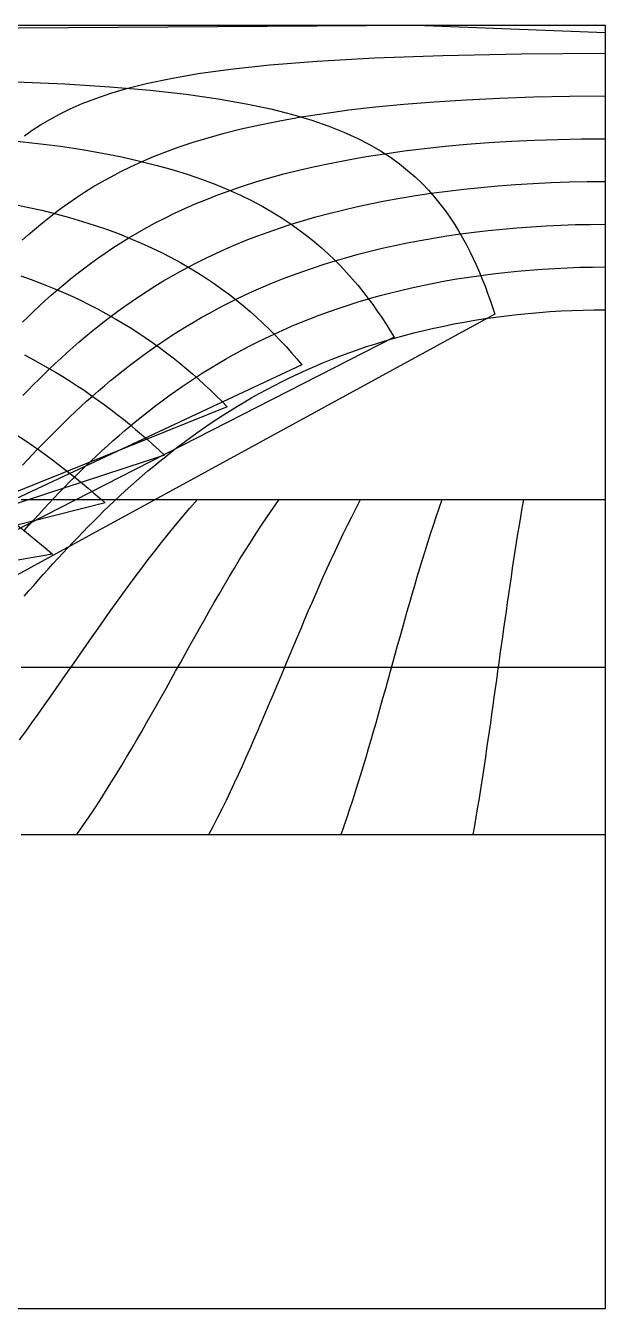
# Model space of a CAD drawing. Header units: millimetres. Extents: x -267 to 267, y -134 to 134.
# Drawn here: x 146.3 to 267, y -133.5 to 133.5 of the extents above; entities that cross this region are included whole.
import ezdxf

# ---------------------------------------------------------------- set-up
doc = ezdxf.new("R2010")
doc.units = ezdxf.units.MM
doc.layers.add('ENGRAVE', color=7, linetype='Continuous')
doc.layers.add('GUIDE', color=3, linetype='Continuous')

msp = doc.modelspace()

# ---------------------------------------------------------------- linework, layer by layer
at = {"layer": 'ENGRAVE'}
for points in [[(267.0354, 75.66), (267.0354, 77.1436), (267.0354, 78.6271), (267.0354, 80.1106), (267.0354, 81.5941), (267.0354, 83.0777), (267.0354, 84.5612), (267.0354, 86.0447), (267.0354, 87.5283), (267.0354, 89.0118), (267.0354, 90.4953), (267.0354, 91.9789), (267.0354, 93.4624), (267.0354, 94.9459), (267.0354, 96.4294), (267.0354, 97.913), (267.0354, 99.3965), (267.0354, 100.88), (267.0354, 102.3636), (267.0354, 103.8471), (267.0354, 105.3306), (267.0354, 106.8142), (267.0354, 108.2977), (267.0354, 109.7812), (267.0354, 111.2647), (267.0354, 112.7483), (267.0354, 114.2318), (267.0354, 115.7153), (267.0354, 117.1989), (267.0354, 118.6824), (267.0354, 120.1659), (267.0354, 121.6494), (267.0354, 123.133), (267.0354, 124.6165), (267.0354, 126.1), (267.0354, 127.5836), (267.0354, 129.0671), (267.0354, 130.5506), (267.0354, 132.0342), (227.6253, 133.5177), (0, 132.0342)], [(146.0702, 110.6067), (147.6833, 111.7314), (149.4198, 112.8523), (151.3006, 113.9687), (153.3513, 115.0796), (155.6036, 116.1839), (158.0972, 117.2799), (160.8822, 118.3659), (164.0224, 119.4393), (167.6001, 120.4969), (171.7218, 121.5344), (176.5265, 122.5458), (182.1955, 123.5232), (188.963, 124.4554), (197.1217, 125.3269), (207.0132, 126.116), (218.9724, 126.7936), (233.1893, 127.3229), (249.4718, 127.6634), (267.0354, 127.7814)], [(144.2979, 121.8256), (154.4638, 121.3915), (163.8112, 120.7992), (172.2433, 120.0696), (179.7509, 119.2238), (186.3831, 118.281), (192.2203, 117.2581), (197.3542, 116.1693), (201.876, 115.0263), (205.8697, 113.8384), (209.41, 112.6133), (212.5613, 111.3573), (215.3785, 110.0752), (217.9084, 108.7711), (220.1902, 107.4484), (222.257, 106.1096), (224.1368, 104.7572), (225.8533, 103.3928), (227.4265, 102.0181), (228.8736, 100.6344), (230.2092, 99.2427), (231.4458, 97.844), (232.5943, 96.4391), (233.6639, 95.0287), (234.6629, 93.6133), (235.5982, 92.1934), (236.4762, 90.7696), (237.3022, 89.3422), (238.0811, 87.9115), (238.817, 86.4779), (239.5138, 85.0415), (240.1747, 83.6027), (240.8029, 82.1617), (241.4009, 80.7185), (241.9712, 79.2735), (242.5159, 77.8267), (243.037, 76.3783), (243.5362, 74.9285), (244.0152, 73.4772), (-22.56, -72.0247)], [(145.5791, 88.8375), (146.8264, 89.9635), (148.1134, 91.0868), (149.4432, 92.2072), (150.8195, 93.3242), (152.2463, 94.4374), (153.7281, 95.5463), (155.2697, 96.6504), (156.8765, 97.7493), (158.5546, 98.8421), (160.3105, 99.9283), (162.1517, 101.007), (164.0864, 102.0773), (166.1238, 103.1382), (168.2742, 104.1887), (170.549, 105.2274), (172.9607, 106.2528), (175.5236, 107.2633), (178.2533, 108.257), (181.167, 109.2317), (184.2836, 110.1849), (187.6237, 111.1137), (191.2094, 112.015), (195.0641, 112.885), (199.2118, 113.7195), (203.6764, 114.5137), (208.4805, 115.2623), (213.6433, 115.9593), (219.1788, 116.5983), (225.0922, 117.1724), (231.3774, 117.6746), (238.0135, 118.0977), (244.9622, 118.435), (252.1669, 118.6807), (259.5537, 118.8301), (267.0354, 118.8802)], [(143.9416, 109.5408), (148.8642, 109.0086), (153.5695, 108.402), (158.0473, 107.7262), (162.2933, 106.9866), (166.3077, 106.1884), (170.0949, 105.3365), (173.6619, 104.4357), (177.0178, 103.4903), (180.1731, 102.5044), (183.1392, 101.4818), (185.9275, 100.426), (188.5497, 99.3399), (191.017, 98.2264), (193.3404, 97.088), (195.5302, 95.9269), (197.5962, 94.7453), (199.5474, 93.5449), (201.3924, 92.3274), (203.1391, 91.0943), (204.7946, 89.8468), (206.3659, 88.5863), (207.8589, 87.3138), (209.2795, 86.0302), (210.6328, 84.7364), (211.9236, 83.4333), (213.1563, 82.1215), (214.335, 80.8017), (215.4634, 79.4745), (216.545, 78.1405), (217.5828, 76.8001), (218.5797, 75.4538), (219.5386, 74.1019), (220.4617, 72.745), (221.3515, 71.3832), (222.21, 70.017), (223.0391, 68.6466), (-43.1947, -67.2723)], [(145.6699, 71.8032), (146.8147, 72.9291), (147.9827, 74.0526), (149.1754, 75.1735), (150.3943, 76.2913), (151.641, 77.4059), (152.9175, 78.517), (154.2255, 79.6241), (155.5672, 80.7269), (156.9446, 81.8251), (158.3601, 82.9182), (159.8162, 84.0057), (161.3155, 85.0872), (162.861, 86.1622), (164.4556, 87.23), (166.1026, 88.2901), (167.8055, 89.3418), (169.5681, 90.3844), (171.3943, 91.4171), (173.2884, 92.439), (175.2549, 93.4493), (177.2986, 94.447), (179.4247, 95.4308), (181.6385, 96.3997), (183.9456, 97.3524), (186.352, 98.2874), (188.8638, 99.2033), (191.4873, 100.0982), (194.2288, 100.9706), (197.0949, 101.8183), (200.0918, 102.6393), (203.2256, 103.4313), (206.5019, 104.1919), (209.9256, 104.9186), (213.5009, 105.6085), (217.2304, 106.259), (221.1154, 106.8669), (225.1552, 107.4293), (229.3466, 107.9431), (233.6842, 108.4053), (238.1592, 108.8129), (242.7601, 109.1632), (247.472, 109.4537), (252.2772, 109.6821), (257.155, 109.8466), (262.0825, 109.9458), (267.0354, 109.979)], [(145.7065, 56.4944), (146.7924, 57.6203), (147.8938, 58.7439), (149.0117, 59.8651), (150.1468, 60.9835), (151.3002, 62.0989), (152.4728, 63.211), (153.6657, 64.3197), (154.88, 65.4246), (156.1168, 66.5254), (157.3774, 67.6218), (158.663, 68.7135), (159.9749, 69.8001), (161.3146, 70.8813), (162.6835, 71.9566), (164.0831, 73.0257), (165.5151, 74.0881), (166.9812, 75.1434), (168.4831, 76.1911), (170.0227, 77.2306), (171.6019, 78.2614), (173.2228, 79.2829), (174.8875, 80.2946), (176.5982, 81.2956), (178.3572, 82.2854), (180.1668, 83.2631), (182.0296, 84.228), (183.9479, 85.1792), (185.9245, 86.1158), (187.962, 87.0369), (190.0629, 87.9414), (192.2302, 88.8282), (194.4663, 89.6963), (196.7739, 90.5444), (199.1557, 91.3712), (201.6142, 92.1753), (204.1515, 92.9555), (206.7698, 93.7101), (209.4709, 94.4377), (212.2563, 95.1366), (215.1271, 95.8052), (218.0838, 96.4419), (221.1265, 97.0449), (224.2544, 97.6124), (227.4661, 98.1427), (230.7595, 98.6341), (234.1314, 99.0848), (237.5778, 99.4933), (241.0936, 99.8578), (244.6728, 100.1771), (248.3086, 100.4497), (251.9931, 100.6744), (255.7177, 100.8503), (259.4729, 100.9765), (263.2489, 101.0525), (267.0354, 101.0778)], [(143.5064, 96.4089), (146.6404, 95.7636), (149.6727, 95.0749), (152.6027, 94.3451), (155.4305, 93.5764), (158.157, 92.7712), (160.7838, 91.9314), (163.3132, 91.0592), (165.7476, 90.1565), (168.0899, 89.2253), (170.3433, 88.2672), (172.5109, 87.284), (174.5962, 86.2772), (176.6027, 85.2484), (178.5337, 84.1989), (180.3926, 83.1301), (182.1829, 82.043), (183.9077, 80.939), (185.5703, 79.8191), (187.1736, 78.6842), (188.7208, 77.5353), (190.2145, 76.3732), (191.6575, 75.1987), (193.0523, 74.0127), (194.4016, 72.8157), (195.7074, 71.6085), (196.9722, 70.3917), (198.198, 69.1657), (199.3868, 67.9312), (200.5406, 66.6886), (201.661, 65.4384), (202.7498, 64.1811), (203.8087, 62.917), (-62.1963, -61.6464)], [(145.6329, 41.9862), (146.6761, 43.1123), (147.7301, 44.2363), (148.7955, 45.3578), (149.8728, 46.4769), (150.9627, 47.5931), (152.0658, 48.7063), (153.1829, 49.8163), (154.3146, 50.9229), (155.4617, 52.0258), (156.6249, 53.1247), (157.805, 54.2194), (159.0029, 55.3096), (160.2193, 56.395), (161.4551, 57.4754), (162.7113, 58.5503), (163.9888, 59.6196), (165.2885, 60.6828), (166.6114, 61.7395), (167.9586, 62.7895), (169.3312, 63.8323), (170.7302, 64.8676), (172.1569, 65.8948), (173.6124, 66.9135), (175.0978, 67.9232), (176.6145, 68.9235), (178.1638, 69.9139), (179.7469, 70.8937), (181.3651, 71.8624), (183.02, 72.8194), (184.7127, 73.7641), (186.4449, 74.6958), (188.2177, 75.6138), (190.0328, 76.5174), (191.8914, 77.4058), (193.795, 78.2782), (195.745, 79.1338), (197.7427, 79.9718), (199.7893, 80.7911), (201.8861, 81.591), (204.0343, 82.3703), (206.2348, 83.1282), (208.4885, 83.8636), (210.7961, 84.5753), (213.1583, 85.2624), (215.5754, 85.9237), (218.0475, 86.5581), (220.5745, 87.1643), (223.1559, 87.7414), (225.7911, 88.2881), (228.4789, 88.8032), (231.218, 89.2856), (234.0065, 89.7343), (236.8422, 90.1481), (239.7225, 90.526), (242.6445, 90.867), (245.6046, 91.1702), (248.5992, 91.4349), (251.6239, 91.6601), (254.6745, 91.8453), (257.746, 91.9899), (260.8335, 92.0936), (263.9317, 92.1559), (267.0354, 92.1767)], [(145.9619, 28.4128), (146.9741, 29.5383), (147.994, 30.6616), (149.0218, 31.7826), (150.0581, 32.9011), (151.1034, 34.0169), (152.1581, 35.1298), (153.2227, 36.2397), (154.2978, 37.3462), (155.3838, 38.4492), (156.4814, 39.5485), (157.591, 40.6438), (158.7133, 41.735), (159.8488, 42.8218), (160.9981, 43.9039), (162.1618, 44.981), (163.3406, 46.053), (164.535, 47.1195), (165.7458, 48.1803), (166.9737, 49.235), (168.2192, 50.2834), (169.4832, 51.3251), (170.7664, 52.3598), (172.0694, 53.3871), (173.3931, 54.4067), (174.7383, 55.4183), (176.1057, 56.4214), (177.4961, 57.4156), (178.9103, 58.4005), (180.3492, 59.3757), (181.8137, 60.3407), (183.3045, 61.295), (184.8225, 62.2382), (186.3686, 63.1698), (187.9436, 64.0892), (189.5485, 64.9958), (191.1839, 65.8892), (192.8509, 66.7687), (194.5501, 67.6337), (196.2825, 68.4835), (198.0487, 69.3176), (199.8495, 70.1353), (201.6856, 70.9358), (203.5577, 71.7184), (205.4663, 72.4825), (207.412, 73.2272), (209.3952, 73.9519), (211.4163, 74.6556), (213.4754, 75.3377), (215.5728, 75.9972), (217.7085, 76.6335), (219.8824, 77.2456), (222.0942, 77.8327), (224.3435, 78.394), (226.6297, 78.9288), (228.9521, 79.436), (231.3097, 79.915), (233.7014, 80.365), (236.1259, 80.7851), (238.5817, 81.1747), (241.067, 81.5331), (243.58, 81.8595), (246.1184, 82.1534), (248.68, 82.4141), (251.2624, 82.6412), (253.8629, 82.8341), (256.4787, 82.9926), (259.1068, 83.1161), (261.7444, 83.2046), (264.3883, 83.2577), (267.0354, 83.2755)], [(145.2927, 81.4358), (147.4775, 80.6601), (149.6065, 79.8585), (151.6804, 79.0321), (153.7003, 78.1822), (155.6671, 77.3097), (157.582, 76.4157), (159.4465, 75.5012), (161.2617, 74.5673), (163.0291, 73.6148), (164.7501, 72.6446), (166.4261, 71.6577), (168.0587, 70.6547), (169.6493, 69.6366), (171.1993, 68.6039), (172.7103, 67.5575), (174.1836, 66.498), (175.6206, 65.4261), (177.0227, 64.3423), (178.3913, 63.2472), (179.7276, 62.1414), (181.033, 61.0254), (182.3086, 59.8997), (183.5557, 58.7648), (184.7755, 57.6211), (185.969, 56.469), (187.1373, 55.309), (188.2816, 54.1413), (-77.6327, -52.9665)], [(146.006, 14.7499), (146.9885, 15.8753), (147.9759, 16.9986), (148.9686, 18.1197), (149.967, 19.2384), (150.9715, 20.3545), (151.9824, 21.4678), (153.0002, 22.5782), (154.0252, 23.6855), (155.0579, 24.7895), (156.0987, 25.8901), (157.1479, 26.9869), (158.2061, 28.0799), (159.2736, 29.1688), (160.3509, 30.2534), (161.4385, 31.3335), (162.5368, 32.4089), (163.6462, 33.4793), (164.7673, 34.5446), (165.9005, 35.6044), (167.0464, 36.6586), (168.2053, 37.7068), (169.3779, 38.7488), (170.5646, 39.7843), (171.766, 40.8131), (172.9826, 41.8349), (174.2149, 42.8493), (175.4634, 43.856), (176.7288, 44.8548), (178.0116, 45.8452), (179.3123, 46.827), (180.6315, 47.7999), (181.9698, 48.7633), (183.3277, 49.717), (184.7059, 50.6605), (186.1048, 51.5936), (187.5251, 52.5156), (188.9674, 53.4263), (190.4321, 54.3252), (191.9199, 55.2118), (193.4313, 56.0856), (194.9667, 56.9463), (196.5269, 57.7932), (198.1121, 58.6258), (199.7229, 59.4438), (201.3598, 60.2464), (203.0232, 61.0333), (204.7133, 61.8037), (206.4307, 62.5572), (208.1755, 63.2931), (209.948, 64.0109), (211.7485, 64.71), (213.577, 65.3897), (215.4336, 66.0495), (217.3183, 66.6887), (219.2311, 67.3066), (221.1717, 67.9028), (223.14, 68.4764), (225.1355, 69.027), (227.1579, 69.5539), (229.2067, 70.0565), (231.2811, 70.5341), (233.3805, 70.9862), (235.504, 71.4122), (237.6506, 71.8116), (239.8193, 72.1837), (242.0088, 72.5282), (244.2179, 72.8444), (246.4453, 73.1321), (248.6893, 73.3906), (250.9484, 73.6197), (253.221, 73.8189), (255.5052, 73.988), (257.7993, 74.1268), (260.1013, 74.2349), (262.4093, 74.3123), (264.7213, 74.3588), (267.0354, 74.3743)], [(146.0633, 64.9594), (147.7209, 64.0905), (149.3466, 63.2058), (150.9413, 62.3059), (152.5056, 61.3914), (154.0403, 60.4628), (155.5462, 59.5209), (157.024, 58.566), (158.4745, 57.5987), (159.8986, 56.6196), (161.297, 55.6291), (162.6704, 54.6277), (164.0197, 53.6158), (165.3456, 52.5939), (166.6489, 51.5624), (167.9304, 50.5217), (169.1907, 49.4721), (170.4306, 48.4142), (171.6509, 47.3481), (172.8521, 46.2743), (174.0351, 45.1931), (175.2004, 44.1048), (-90.6866, -43.0097)], [(133.5177, 54.8177), (135.0506, 53.9875), (136.5614, 53.1443), (138.0506, 52.2885), (139.5185, 51.4206), (140.9658, 50.541), (142.3928, 49.6502), (143.8001, 48.7484), (145.1881, 47.8362), (146.5573, 46.9139), (147.9083, 45.9819), (149.2415, 45.0405), (150.5574, 44.0901), (151.8565, 43.1311), (153.1394, 42.1638), (154.4066, 41.1884), (155.6584, 40.2053), (156.8954, 39.2149), (158.1182, 38.2174), (159.3271, 37.213), (160.5227, 36.2021), (161.7054, 35.185), (162.8758, 34.1619), (-103.0012, -33.133)], [(133.5177, 37.6379), (134.8218, 36.7405), (136.1133, 35.8355), (137.3924, 34.9232), (138.6595, 34.004), (139.9151, 33.078), (141.1595, 32.1456), (142.393, 31.207), (143.6161, 30.2625), (144.8291, 29.3122), (146.0324, 28.3565), (147.2262, 27.3956), (148.4111, 26.4296), (149.5873, 25.4589), (150.7553, 24.4836), (151.9153, 23.504), (-113.9676, -22.5203)], [(145.0393, -15.1967), (146.3327, -13.4088), (147.6142, -11.621), (148.8857, -9.8331), (150.1488, -8.0453), (151.4051, -6.2575), (152.6561, -4.4696), (153.9034, -2.6818), (155.1485, -0.8939), (156.3928, 0.8939), (157.6379, 2.6818), (158.8851, 4.4696), (160.1362, 6.2575), (161.3925, 8.0453), (162.6556, 9.8331), (163.9271, 11.621), (165.2086, 13.4088), (166.5019, 15.1967), (167.8088, 16.9845), (169.131, 18.7724), (170.4706, 20.5602), (171.8296, 22.348), (173.2102, 24.1359), (174.6148, 25.9237), (176.0459, 27.7116), (177.5063, 29.4994), (178.9989, 31.2873), (180.527, 33.0751), (182.0941, 34.863)], [(145.3859, 34.863), (146.8695, 34.863), (148.353, 34.863), (149.8365, 34.863), (151.32, 34.863), (152.8036, 34.863), (154.2871, 34.863), (155.7706, 34.863), (157.2542, 34.863), (158.7377, 34.863), (160.2212, 34.863), (161.7048, 34.863), (163.1883, 34.863), (164.6718, 34.863), (166.1553, 34.863), (167.6389, 34.863), (169.1224, 34.863), (170.6059, 34.863), (172.0895, 34.863), (173.573, 34.863), (175.0565, 34.863), (176.5401, 34.863), (178.0236, 34.863), (179.5071, 34.863), (180.9906, 34.863), (182.4742, 34.863), (183.9577, 34.863), (185.4412, 34.863), (186.9248, 34.863), (188.4083, 34.863), (189.8918, 34.863), (191.3754, 34.863), (192.8589, 34.863), (194.3424, 34.863), (195.8259, 34.863), (197.3095, 34.863), (198.793, 34.863), (200.2765, 34.863), (201.7601, 34.863), (203.2436, 34.863), (204.7271, 34.863), (206.2107, 34.863), (207.6942, 34.863), (209.1777, 34.863), (210.6612, 34.863), (212.1448, 34.863), (213.6283, 34.863), (215.1118, 34.863), (216.5954, 34.863), (218.0789, 34.863), (219.5624, 34.863), (221.0459, 34.863), (222.5295, 34.863), (224.013, 34.863), (225.4965, 34.863), (226.9801, 34.863), (228.4636, 34.863), (229.9471, 34.863), (231.4307, 34.863), (232.9142, 34.863), (234.3977, 34.863), (235.8812, 34.863), (237.3648, 34.863), (238.8483, 34.863), (240.3318, 34.863), (241.8154, 34.863), (243.2989, 34.863), (244.7824, 34.863), (246.266, 34.863), (247.7495, 34.863), (249.233, 34.863), (250.7165, 34.863), (252.2001, 34.863), (253.6836, 34.863), (255.1671, 34.863), (256.6507, 34.863), (258.1342, 34.863), (259.6177, 34.863), (261.1013, 34.863), (262.5848, 34.863), (264.0683, 34.863), (265.5518, 34.863), (267.0354, 34.863)], [(156.9648, -34.863), (158.2185, -33.0751), (159.441, -31.2873), (160.635, -29.4994), (161.8033, -27.7116), (162.9482, -25.9237), (164.0719, -24.1359), (165.1764, -22.348), (166.2636, -20.5602), (167.3353, -18.7724), (168.3931, -16.9845), (169.4385, -15.1967), (170.4732, -13.4088), (171.4984, -11.621), (172.5157, -9.8331), (173.5261, -8.0453), (174.5312, -6.2575), (175.532, -4.4696), (176.5298, -2.6818), (177.5259, -0.8939), (178.5213, 0.8939), (179.5174, 2.6818), (180.5152, 4.4696), (181.516, 6.2575), (182.521, 8.0453), (183.5315, 9.8331), (184.5487, 11.621), (185.574, 13.4088), (186.6086, 15.1967), (187.6541, 16.9845), (188.7119, 18.7724), (189.7835, 20.5602), (190.8707, 22.348), (191.9752, 24.1359), (193.0989, 25.9237), (194.2438, 27.7116), (195.4121, 29.4994), (196.6062, 31.2873), (197.8287, 33.0751), (199.0823, 34.863)], [(184.4825, -34.863), (185.4227, -33.0751), (186.3396, -31.2873), (187.2351, -29.4994), (188.1114, -27.7116), (188.97, -25.9237), (189.8128, -24.1359), (190.6412, -22.348), (191.4566, -20.5602), (192.2603, -18.7724), (193.0536, -16.9845), (193.8378, -15.1967), (194.6137, -13.4088), (195.3827, -11.621), (196.1456, -9.8331), (196.9034, -8.0453), (197.6572, -6.2575), (198.4078, -4.4696), (199.1562, -2.6818), (199.9032, -0.8939), (200.6498, 0.8939), (201.3969, 2.6818), (202.1452, 4.4696), (202.8959, 6.2575), (203.6496, 8.0453), (204.4075, 9.8331), (205.1704, 11.621), (205.9393, 13.4088), (206.7153, 15.1967), (207.4994, 16.9845), (208.2928, 18.7724), (209.0965, 20.5602), (209.9119, 22.348), (210.7403, 24.1359), (211.583, 25.9237), (212.4417, 27.7116), (213.3179, 29.4994), (214.2135, 31.2873), (215.1303, 33.0751), (216.0706, 34.863)], [(212.0001, -34.863), (212.6269, -33.0751), (213.2382, -31.2873), (213.8352, -29.4994), (214.4194, -27.7116), (214.9918, -25.9237), (215.5537, -24.1359), (216.1059, -22.348), (216.6495, -20.5602), (217.1853, -18.7724), (217.7142, -16.9845), (218.237, -15.1967), (218.7543, -13.4088), (219.2669, -11.621), (219.7755, -9.8331), (220.2808, -8.0453), (220.7833, -6.2575), (221.2837, -4.4696), (221.7826, -2.6818), (222.2806, -0.8939), (222.7783, 0.8939), (223.2764, 2.6818), (223.7753, 4.4696), (224.2757, 6.2575), (224.7782, 8.0453), (225.2834, 9.8331), (225.792, 11.621), (226.3047, 13.4088), (226.822, 15.1967), (227.3447, 16.9845), (227.8736, 18.7724), (228.4095, 20.5602), (228.9531, 22.348), (229.5053, 24.1359), (230.0671, 25.9237), (230.6396, 27.7116), (231.2237, 29.4994), (231.8208, 31.2873), (232.432, 33.0751), (233.0589, 34.863)], [(239.5177, -34.863), (239.8312, -33.0751), (240.1368, -31.2873), (240.4353, -29.4994), (240.7274, -27.7116), (241.0136, -25.9237), (241.2945, -24.1359), (241.5706, -22.348), (241.8424, -20.5602), (242.1104, -18.7724), (242.3748, -16.9845), (242.6362, -15.1967), (242.8948, -13.4088), (243.1511, -11.621), (243.4054, -9.8331), (243.6581, -8.0453), (243.9093, -6.2575), (244.1595, -4.4696), (244.409, -2.6818), (244.658, -0.8939), (244.9069, 0.8939), (245.1559, 2.6818), (245.4053, 4.4696), (245.6555, 6.2575), (245.9068, 8.0453), (246.1594, 9.8331), (246.4137, 11.621), (246.67, 13.4088), (246.9287, 15.1967), (247.1901, 16.9845), (247.4545, 18.7724), (247.7224, 20.5602), (247.9942, 22.348), (248.2703, 24.1359), (248.5513, 25.9237), (248.8375, 27.7116), (249.1296, 29.4994), (249.4281, 31.2873), (249.7337, 33.0751), (250.0471, 34.863)], [(267.0354, -34.863), (267.0354, -33.0751), (267.0354, -31.2873), (267.0354, -29.4994), (267.0354, -27.7116), (267.0354, -25.9237), (267.0354, -24.1359), (267.0354, -22.348), (267.0354, -20.5602), (267.0354, -18.7724), (267.0354, -16.9845), (267.0354, -15.1967), (267.0354, -13.4088), (267.0354, -11.621), (267.0354, -9.8331), (267.0354, -8.0453), (267.0354, -6.2575), (267.0354, -4.4696), (267.0354, -2.6818), (267.0354, -0.8939), (267.0354, 0.8939), (267.0354, 2.6818), (267.0354, 4.4696), (267.0354, 6.2575), (267.0354, 8.0453), (267.0354, 9.8331), (267.0354, 11.621), (267.0354, 13.4088), (267.0354, 15.1967), (267.0354, 16.9845), (267.0354, 18.7724), (267.0354, 20.5602), (267.0354, 22.348), (267.0354, 24.1359), (267.0354, 25.9237), (267.0354, 27.7116), (267.0354, 29.4994), (267.0354, 31.2873), (267.0354, 33.0751), (267.0354, 34.863)], [(145.3859, 0), (146.8695, 0), (148.353, 0), (149.8365, 0), (151.32, 0), (152.8036, 0), (154.2871, 0), (155.7706, 0), (157.2542, 0), (158.7377, 0), (160.2212, 0), (161.7048, 0), (163.1883, 0), (164.6718, 0), (166.1553, 0), (167.6389, 0), (169.1224, 0), (170.6059, 0), (172.0895, 0), (173.573, 0), (175.0565, 0), (176.5401, 0), (178.0236, 0), (179.5071, 0), (180.9906, 0), (182.4742, 0), (183.9577, 0), (185.4412, 0), (186.9248, 0), (188.4083, 0), (189.8918, 0), (191.3754, 0), (192.8589, 0), (194.3424, 0), (195.8259, 0), (197.3095, 0), (198.793, 0), (200.2765, 0), (201.7601, 0), (203.2436, 0), (204.7271, 0), (206.2107, 0), (207.6942, 0), (209.1777, 0), (210.6612, 0), (212.1448, 0), (213.6283, 0), (215.1118, 0), (216.5954, 0), (218.0789, 0), (219.5624, 0), (221.0459, 0), (222.5295, 0), (224.013, 0), (225.4965, 0), (226.9801, 0), (228.4636, 0), (229.9471, 0), (231.4307, 0), (232.9142, 0), (234.3977, 0), (235.8812, 0), (237.3648, 0), (238.8483, 0), (240.3318, 0), (241.8154, 0), (243.2989, 0), (244.7824, 0), (246.266, 0), (247.7495, 0), (249.233, 0), (250.7165, 0), (252.2001, 0), (253.6836, 0), (255.1671, 0), (256.6507, 0), (258.1342, 0), (259.6177, 0), (261.1013, 0), (262.5848, 0), (264.0683, 0), (265.5518, 0), (267.0354, 0)], [(145.3859, -34.863), (146.8695, -34.863), (148.353, -34.863), (149.8365, -34.863), (151.32, -34.863), (152.8036, -34.863), (154.2871, -34.863), (155.7706, -34.863), (157.2542, -34.863), (158.7377, -34.863), (160.2212, -34.863), (161.7048, -34.863), (163.1883, -34.863), (164.6718, -34.863), (166.1553, -34.863), (167.6389, -34.863), (169.1224, -34.863), (170.6059, -34.863), (172.0895, -34.863), (173.573, -34.863), (175.0565, -34.863), (176.5401, -34.863), (178.0236, -34.863), (179.5071, -34.863), (180.9906, -34.863), (182.4742, -34.863), (183.9577, -34.863), (185.4412, -34.863), (186.9248, -34.863), (188.4083, -34.863), (189.8918, -34.863), (191.3754, -34.863), (192.8589, -34.863), (194.3424, -34.863), (195.8259, -34.863), (197.3095, -34.863), (198.793, -34.863), (200.2765, -34.863), (201.7601, -34.863), (203.2436, -34.863), (204.7271, -34.863), (206.2107, -34.863), (207.6942, -34.863), (209.1777, -34.863), (210.6612, -34.863), (212.1448, -34.863), (213.6283, -34.863), (215.1118, -34.863), (216.5954, -34.863), (218.0789, -34.863), (219.5624, -34.863), (221.0459, -34.863), (222.5295, -34.863), (224.013, -34.863), (225.4965, -34.863), (226.9801, -34.863), (228.4636, -34.863), (229.9471, -34.863), (231.4307, -34.863), (232.9142, -34.863), (234.3977, -34.863), (235.8812, -34.863), (237.3648, -34.863), (238.8483, -34.863), (240.3318, -34.863), (241.8154, -34.863), (243.2989, -34.863), (244.7824, -34.863), (246.266, -34.863), (247.7495, -34.863), (249.233, -34.863), (250.7165, -34.863), (252.2001, -34.863), (253.6836, -34.863), (255.1671, -34.863), (256.6507, -34.863), (258.1342, -34.863), (259.6177, -34.863), (261.1013, -34.863), (262.5848, -34.863), (264.0683, -34.863), (265.5518, -34.863), (267.0354, -34.863)]]:
    msp.add_lwpolyline(points, dxfattribs=at)
at = {"layer": 'GUIDE'}
msp.add_lwpolyline([(-267.0354, -133.5177), (267.0354, -133.5177), (267.0354, 133.5177), (-267.0354, 133.5177)], close=True, dxfattribs=at)

doc.saveas('drawing.dxf')
